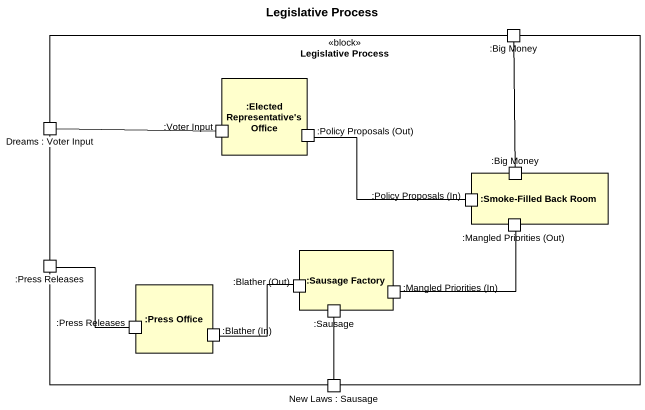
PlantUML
@startuml
title Legislative Process
rectangle "Legislative Process" as Legislative_Process <<block>> {
  port ":Big Money" as Big_Money
  rectangle ":Elected Representative's Office" as Elected_Representative_s {
    port ":Voter Input" as Voter_Input
    port ":Policy Proposals (Out)" as Policy_Proposals_Out
  }
  port "Dreams : Voter Input" as Dreams
  rectangle ":Smoke-Filled Back Room" as Smoke_Filled_Back_Room {
    port ":Policy Proposals (In)" as Policy_Proposals_In
    port ":Big Money" as Big_Money_2
    port ":Mangled Priorities (Out)" as Mangled_Priorities_Out
  }
  port ":Press Releases" as Press_Releases
  rectangle ":Sausage Factory" as Sausage_Factory {
    port ":Blather (Out)" as Blather_Out
    port ":Sausage" as Sausage
    port ":Mangled Priorities (In)" as Mangled_Priorities_In
  }
  rectangle ":Press Office" as Press_Office {
    port ":Press Releases" as Press_Releases_2
    port ":Blather (In)" as Blather_In
  }
  port "New Laws : Sausage" as New_Laws
}
Big_Money -- Big_Money_2
Dreams -right- Voter_Input
Policy_Proposals_Out -right- Policy_Proposals_In
Mangled_Priorities_Out -left- Mangled_Priorities_In
Blather_Out -left- Blather_In
Sausage -- New_Laws
Press_Releases_2 -up- Press_Releases
@enduml
